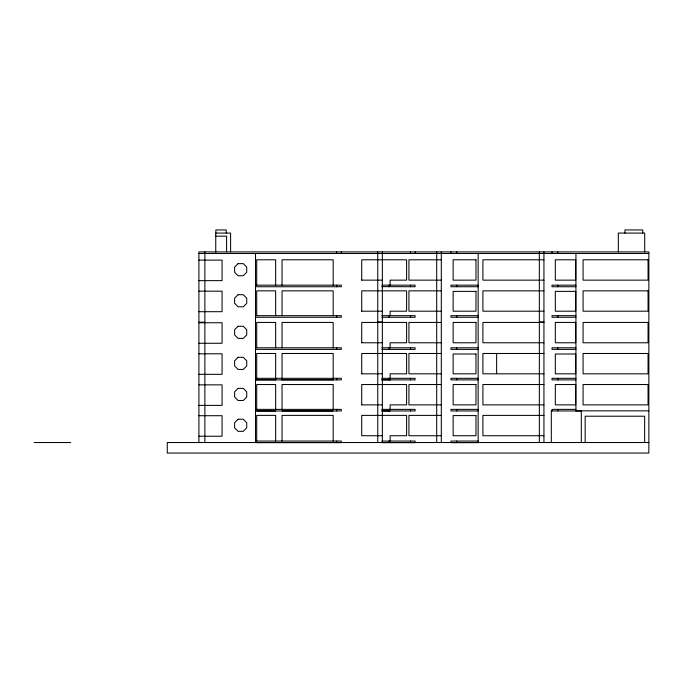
<?xml version="1.0" encoding="UTF-8"?>
<svg xmlns="http://www.w3.org/2000/svg" width="683" height="683" viewBox="0 0 683 683"><rect width="100%" height="100%" fill="white"/><g stroke="black" fill="none" stroke-linecap="round" stroke-linejoin="round"><path stroke-width="1.02" d="M215.751 236.164L226.594 236.164L226.594 251.907M198.907 253.478L648.85 253.478M441.312 259.796L408.929 259.796L408.929 280.141L441.312 280.141M543.941 259.796L482.907 259.796L482.907 280.141L543.941 280.141M198.907 260.121L222.069 260.121L222.069 280.645L198.907 280.645M361.666 280.141L382.36 280.141M255.519 285.161L341.312 285.161L341.312 286.74L255.519 286.74M381.874 285.161L415.11 285.161L415.11 286.74L381.874 286.638M478.151 285.161L450.968 285.161L450.968 286.74L478.151 286.74M575.94 285.161L552.018 285.161L552.018 286.74L575.94 286.74M441.312 290.847L408.929 290.847L408.929 311.192L441.312 311.192M543.941 290.847L482.907 290.847L482.907 311.192L543.941 311.192M198.907 291.171L222.069 291.171L222.069 311.696L198.907 311.696M361.666 311.192L382.36 311.192M255.519 315.683L341.312 315.683L341.312 317.262L255.519 317.262M381.874 315.683L415.11 315.683L415.11 317.262L381.874 317.262M478.151 315.683L450.968 315.683L450.968 317.262L478.151 317.262M575.94 315.683L552.018 315.683L552.018 317.262L575.94 317.262M377.759 321.898L382.36 321.898M539.339 321.898L543.941 321.898M198.907 322.222L204.874 322.222M441.312 322.427L408.929 322.427L408.929 342.772L441.312 342.772M543.941 322.427L482.907 322.427L482.907 342.772L543.941 342.772M198.907 322.752L222.069 322.752L222.069 343.276L198.907 343.276M361.666 342.772L382.36 342.772M255.519 347.801L341.312 347.801L341.312 349.38L255.519 349.38M381.874 347.801L415.11 347.801L415.11 349.38L381.874 349.38M478.151 347.801L450.968 347.801L450.968 349.38L478.151 349.38M575.94 347.801L552.018 347.801L552.018 349.38L575.94 349.38M441.312 353.478L408.929 353.478L408.929 373.823L441.312 373.823M543.941 353.478L482.907 353.478L482.907 373.823L543.941 373.823M198.907 353.803L222.069 353.803L222.069 374.335L198.907 374.335M361.666 373.823L382.36 373.823M255.519 378.314L341.312 378.314L341.312 379.893L255.519 379.893M381.874 378.314L415.11 378.314L415.11 379.893L381.874 379.893M478.151 378.314L450.968 378.314L450.968 379.893L478.151 379.893M575.94 378.314L552.018 378.314L552.018 379.893L575.94 379.893M256.706 379.782L275.65 379.782M282.036 379.782L333.184 379.782M381.874 379.782L390.113 379.782M441.312 384.529L408.929 384.529L408.929 404.874L441.312 404.874M543.941 384.529L482.907 384.529L482.907 404.874L543.941 404.874M198.907 384.853L222.069 384.853L222.069 405.386L198.907 405.386M361.666 404.874L382.36 404.874M255.519 409.373L341.312 409.373L341.312 410.953L255.519 410.953M381.874 409.373L415.11 409.373L415.11 410.953L381.874 410.953M478.151 409.373L450.968 409.373L450.968 410.953L478.151 410.953M575.94 409.373L552.018 409.373L552.018 410.953M381.874 410.842L390.113 410.953M575.94 410.842L648.85 410.842M581.31 410.953L551.309 410.953L551.309 442.533M441.312 415.384L408.929 415.384L408.929 435.728L441.312 435.728M543.941 415.384L482.907 415.384L482.907 435.728L543.941 435.728M198.907 415.708L222.069 415.708L222.069 436.232L198.907 436.232M382.36 435.728L361.734 435.728L361.734 415.384L406.616 415.384L406.616 435.728L390.113 435.728L390.113 441.056M255.519 441.056L341.312 441.056L341.312 442.635L255.519 442.635L255.519 253.478M381.874 441.056L415.11 441.056L415.11 442.635L382.36 442.635L382.36 251.899M478.151 441.056L450.968 441.056L450.968 442.635L478.151 442.635L478.151 253.478M34.15 442.533L70.733 442.533M648.85 442.533L167.275 442.533L167.275 453.06L648.85 453.06L648.85 251.899L198.907 251.899L198.924 442.635M644.709 251.899L644.709 233.082L618.328 233.082L618.328 251.899M644.641 442.533L644.641 416.212L585.16 416.212L585.16 442.533M642.771 233.082L642.771 229.94L624.936 229.94L624.936 233.082M581.31 410.842L581.31 442.533M575.94 253.478L575.94 410.953M557.789 251.899L557.789 253.478M557.789 285.161L557.789 286.74M557.789 315.683L557.789 317.262M557.789 347.801L557.789 349.38M557.789 378.314L557.789 379.893M557.789 409.373L557.789 410.953M552.018 251.899L552.018 253.478M543.941 251.899L543.941 442.533M539.339 251.899L539.339 442.533M496.635 353.487L496.635 373.635M456.739 251.899L456.739 253.478M456.739 285.161L456.739 286.74M456.739 315.683L456.739 317.262M456.739 347.801L456.739 349.38M456.739 378.314L456.739 379.893M456.739 409.373L456.739 410.953M456.739 441.056L456.739 442.635M450.968 251.899L450.968 253.478M441.312 251.899L441.312 442.533M436.702 251.899L436.702 442.533M415.11 251.899L415.11 253.478M410.5 251.899L410.5 253.478M410.5 285.161L410.5 286.74M410.5 315.683L410.5 317.262M410.5 347.801L410.5 349.38M410.5 378.314L410.5 379.893M410.5 409.373L410.5 410.953M410.5 441.056L410.5 442.635M390.113 285.161L390.113 280.141L406.616 280.141L406.616 259.796L361.734 259.796L361.734 280.141M390.113 315.683L390.113 311.192L406.616 311.192L406.616 290.847L361.734 290.847L361.734 311.192M390.113 347.801L390.113 342.772L406.616 342.772L406.616 322.427L361.734 322.427L361.734 342.772M390.113 379.893L390.113 373.823L406.616 373.823L406.616 353.478L361.734 353.478L361.734 373.823M390.113 409.373L390.113 404.874L406.616 404.874L406.616 384.529L361.734 384.529L361.734 404.874M389.088 285.161L389.088 286.74M389.088 315.683L389.088 317.262M389.088 347.801L389.088 349.38M389.088 378.314L389.088 379.893M389.088 409.373L389.088 410.953M389.088 441.056L389.088 442.635M377.759 251.899L377.759 442.533M341.312 251.899L341.312 253.478M336.702 251.899L336.702 253.478M336.702 285.161L336.702 286.74M336.702 315.683L336.702 317.262M336.702 347.801L336.702 349.38M336.702 378.314L336.702 379.893M336.702 409.373L336.702 410.953M336.702 441.056L336.702 442.635M333.184 285.161L333.184 259.796L282.036 259.796L282.036 285.161M333.184 315.683L333.184 290.847L282.036 290.847L282.036 315.683M333.184 347.801L333.184 322.427L282.036 322.427L282.036 347.801M333.184 379.893L333.184 353.478L282.036 353.478L282.036 379.893M333.184 409.373L333.184 384.529L282.036 384.529L282.036 409.373M333.184 410.953L282.036 410.953M333.184 441.056L333.184 415.384L282.036 415.384L282.036 441.056M275.65 285.161L275.65 259.796L256.706 259.796L256.706 285.161M275.65 315.683L275.65 290.847L256.706 290.847L256.706 315.683M275.65 347.801L275.65 322.427L256.706 322.427L256.706 347.801M275.65 379.893L275.65 353.478L256.706 353.478L256.706 379.893M275.65 409.373L275.65 384.529L256.706 384.529L256.706 409.373M275.65 410.953L256.706 410.953M275.65 441.056L275.65 415.384L256.706 415.384L256.706 441.056M230.606 251.899L230.606 233.082L215.751 233.082L215.751 252.24M226.252 233.082L226.252 229.94L215.871 229.94L215.871 233.082M204.874 251.899L204.874 442.533M238.085 263.647L234.628 267.104L234.628 272.286L238.085 275.753L243.268 275.753L246.725 272.286L246.725 267.104L243.268 263.647L238.085 263.647M238.085 294.697L234.628 298.164L234.628 303.337L238.085 306.804L243.268 306.804L246.725 303.337L246.725 298.164L243.268 294.697L238.085 294.697M238.085 326.278L234.628 329.744L234.628 334.918L238.085 338.384L243.268 338.384L246.725 334.918L246.725 329.744L243.268 326.278L238.085 326.278M238.085 357.329L234.628 360.795L234.628 365.968L238.085 369.435L243.268 369.435L246.725 365.968L246.725 360.795L243.268 357.329L238.085 357.329M238.085 388.379L234.628 391.846L234.628 397.019L238.085 400.486L243.268 400.486L246.725 397.019L246.725 391.846L243.268 388.379L238.085 388.379M238.085 419.234L234.628 422.692L234.628 427.874L238.085 431.34L243.268 431.34L246.725 427.874L246.725 422.692L243.268 419.234L238.085 419.234M475.983 259.796L453.136 259.796L453.136 280.141L475.983 280.141L475.983 259.796M575.667 259.796L555.322 259.796L555.322 280.141L575.667 280.141L575.667 259.796M648.056 259.796L583.077 259.796L583.077 280.141L648.056 280.141L648.056 259.796M648.056 290.847L583.077 290.847L583.077 311.192L648.056 311.192L648.056 290.847M475.983 291.376L453.136 291.376L453.136 311.192L475.983 311.192L475.983 291.376M575.667 291.376L555.322 291.376L555.322 311.192L575.667 311.192L575.667 291.376M475.983 322.427L453.136 322.427L453.136 342.772L475.983 342.772L475.983 322.427M575.667 322.427L555.322 322.427L555.322 342.772L575.667 342.772L575.667 322.427M648.056 322.427L583.077 322.427L583.077 342.772L648.056 342.772L648.056 322.427M648.056 353.478L583.077 353.478L583.077 373.823L648.056 373.823L648.056 353.478M475.983 354.007L453.136 354.007L453.136 373.823L475.983 373.823L475.983 354.007M575.667 354.007L555.322 354.007L555.322 373.823L575.667 373.823L575.667 354.007M475.983 384.529L453.136 384.529L453.136 404.874L475.983 404.874L475.983 384.529M575.667 384.529L555.322 384.529L555.322 404.874L575.667 404.874L575.667 384.529M648.056 384.529L583.077 384.529L583.077 404.874L648.056 404.874L648.056 384.529M475.983 415.58L453.136 415.58L453.136 435.728L475.983 435.728L475.983 415.58"/></g></svg>
